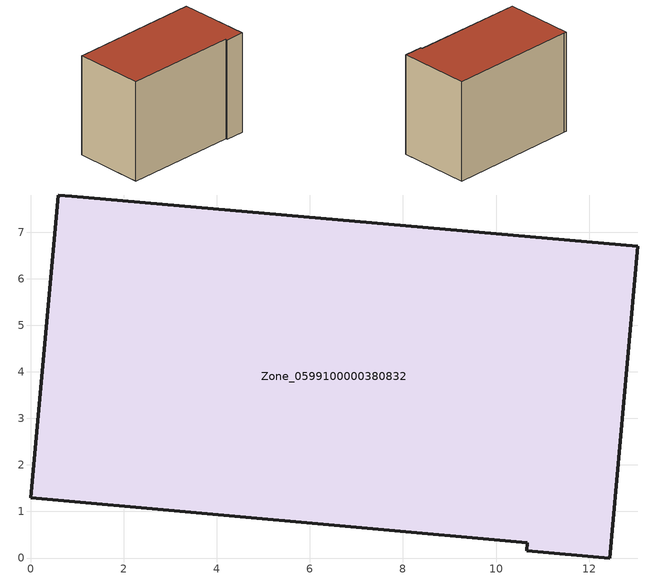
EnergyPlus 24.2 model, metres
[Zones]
Zone_0599100000380832
 floor ground (C_G): 0.89,7.77 13.05,6.7 12.44,0 10.66,0.16 10.67,0.33 0,1.3 0.59,7.8 z0
 wall outside (C_F): 12.44,0 13.05,6.7 0.89,7.77 0.59,7.8 0,1.3 10.67,0.33 10.66,0.16 12.44,0 z0:9.55
 roof outside (C_R): 13.05,6.7 0.89,7.77 0.59,7.8 0,1.3 10.67,0.33 10.66,0.16 12.44,0 z9.55
[BUILDING]
Pand.0599100000380832: North Axis=0; Terrain=City; Loads Convergence Tolerance Value=0.04; Temperature Convergence Tolerance Value=0.4; Solar Distribution=FullExterior; Maximum Number of Warmup Days=25; Minimum Number of Warmup Days=1
[Site:Location]
Rotterdam.The.Hague.AP_ZH_NLD Design_Conditions: Latitude=51.96; Longitude=4.45; Time Zone=1; Elevation=-4.5
[SITE:GROUNDTEMPERATURE:BUILDINGSURFACE]
18, 18, 18, 18, 18, 18, 18, 18, 18, 18, 18, 18
[MATERIAL] Thermal Absorptance=0.9; Solar Absorptance=0.7; Visible Absorptance=0.7
Name | Roughness | Thickness | Conductivity | Density | Specific Heat
G.TC.1992-2005 | MediumSmooth | 0.15 | 0.06 | 540 | 1210
F.TC.1992-2005 | Rough | 0.3 | 0.12 | 1920 | 840
R.TC.1992-2005 | MediumRough | 0.2 | 0.08 | 1500 | 1000
[CONSTRUCTION]
C_G: G.TC.1992-2005
C_F: F.TC.1992-2005
C_R: R.TC.1992-2005
[ZONE]
Zone_0599100000380832: Type=1; Multiplier=1; Ceiling Height=Autocalculate; Volume=Autocalculate; Floor Area=autocalculate; Part of Total Floor Area=Yes
[ZONEINFILTRATION:DESIGNFLOWRATE]
Infil_Zone_0599100000380832: Zone or ZoneList or Space or SpaceList=Zone_0599100000380832; Schedule=AlwaysOn; Design Flow Rate Calculation Method=Flow/Area; Flow Rate per Floor Area=0.0015; Constant Term Coefficient=1; Temperature Term Coefficient=0; Velocity Term Coefficient=0; Velocity Squared Term Coefficient=0
[HVACTEMPLATE:ZONE:IDEALLOADSAIRSYSTEM]
Zone_0599100000380832: Maximum Heating Supply Air Temperature=50; Minimum Cooling Supply Air Temperature=13; Maximum Heating Supply Air Humidity Ratio=0.0156; Minimum Cooling Supply Air Humidity Ratio=0.0077; Heating Limit=NoLimit; Cooling Limit=NoLimit; Dehumidification Control Type=ConstantSensibleHeatRatio; Cooling Sensible Heat Ratio=0.7; Dehumidification Setpoint=60; Humidification Control Type=None; Humidification Setpoint=30; Outdoor Air Method=None; Outdoor Air Flow Rate per Person=0.00944; Outdoor Air Flow Rate per Zone Floor Area=0; Outdoor Air Flow Rate per Zone=0; Demand Controlled Ventilation Type=None; Outdoor Air Economizer Type=NoEconomizer; Heat Recovery Type=None; Sensible Heat Recovery Effectiveness=0.7; Latent Heat Recovery Effectiveness=0.65
[ZONECONTROL:THERMOSTAT]
ThermostatControl_Zone_0599100000380832: Zone or ZoneList=Zone_0599100000380832; Control Type Schedule=DualSetpointControlType; Control 1=Thermostat_Zone_0599100000380832; Temperature Difference Between Cutout And Setpoint=0
[THERMOSTATSETPOINT:DUALSETPOINT]
Thermostat_Zone_0599100000380832: Heating Setpoint Temperature Schedule=HeatingSetpoint_Zone_0599100000380832; Cooling Setpoint Temperature Schedule=CoolingSetpoint_Zone_0599100000380832
[SCHEDULE:COMPACT]
HeatingSetpoint_Zone_0599100000380832: Through: 12/31, For: AllDays, Until: 24:00, 21
CoolingSetpoint_Zone_0599100000380832: Through: 12/31, For: AllDays, Until: 24:00, 24
DualSetpointControlType: Through: 12/31, For: AllDays, Until: 24:00, 4
AlwaysOn: Through: 12/31, For: AllDays, Until: 24:00, 1
